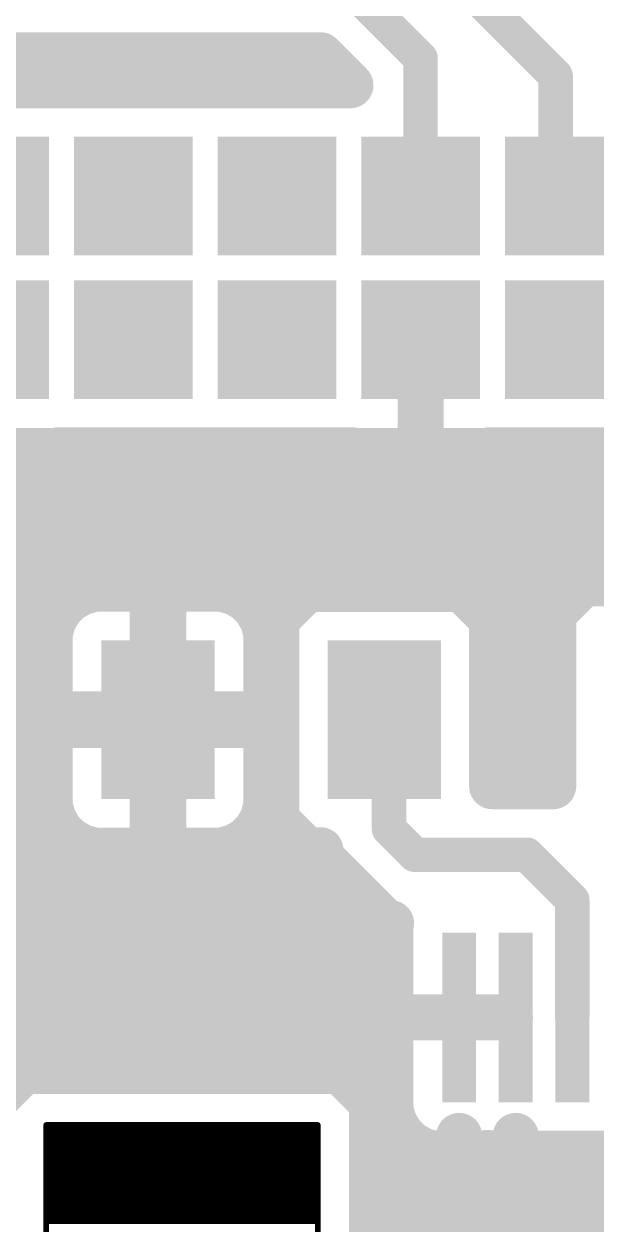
# Model space of a CAD drawing. Extents: x -40.6 to 40.6, y -25.6 to 25.6.
# Drawn here: x -2.87 to 2.19, y -17.31 to -6.71 of the extents above; entities that cross this region are included whole.
import ezdxf

# ---------------------------------------------------------------- set-up
doc = ezdxf.new("R2010")
doc.units = 0
doc.layers.add('1', color=22, linetype='CONTINUOUS')
doc.layers.add('17', color=82, linetype='CONTINUOUS')

# ---------------------------------------------------------------- blocks, each defined once
blk = doc.blocks.new('RECT')
blk.add_solid([(-0.5, -0.5), (0.5, -0.5), (-0.5, 0.5), (0.5, 0.5)])
blk = doc.blocks.new('SQUAREP')
blk.add_solid([(-0.5, -0.5), (0.5, -0.5), (-0.5, 0.5), (0.5, 0.5)])

msp = doc.modelspace()

# ---------------------------------------------------------------- linework, layer by layer
at = {"layer": '1'}
for points, const_width in [([(-0.1524, -5.1816), (1.8288, -7.1628)], 0.3048), ([(0.635, -7.0104), (0, -6.3754)], 0.3048), ([(-6.8802, -6.981), (-0.2508, -6.981)], 0.4064), ([(-0.2508, -6.981), (0.015, -7.2468)], 0.4064), ([(0.635, -8.225), (0.635, -7.0104)], 0.3048), ([(0.015, -7.2468), (-6.4277, -7.2468)], 0.4064), ([(1.8288, -7.1628), (1.8288, -8.1488)], 0.3048), ([(1.8288, -8.1488), (1.905, -8.225)], 0.3048), ([(0.635, -10.4772), (0.635, -9.495)], 0.4064), ([(0.635, -9.495), (0.635, -9.495)], 0.4064), ([(0.635, -9.495), (0.635, -10.4772)], 0.4064), ([(0.635, -9.495), (0.635, -10.7442)], 0.3048), ([(0.635, -9.7536), (0.635, -9.7536)], 0.4064), ([(0.635, -10.16), (0.635, -10.16)], 0.4064), ([(-3.175, -10.4772), (-2.5898, -10.4772)], 0.4064), ([(-2.5898, -10.4772), (-2.5749, -10.4732)], 0.4064), ([(-2.5749, -10.4732), (0.0349, -10.4732)], 0.4064), ([(0.0349, -10.4732), (0.0498, -10.4772)], 0.4064), ([(0.0498, -10.4772), (0.635, -10.4772)], 0.4064), ([(0.635, -10.4772), (1.2202, -10.4772)], 0.4064), ([(1.2202, -10.4772), (1.2351, -10.4732)], 0.4064), ([(1.2351, -10.4732), (2.5749, -10.4732)], 0.4064), ([(-7.7554, -10.5664), (10.8912, -10.5664)], 0.4064), ([(-1.6256, -10.7442), (-3.048, -10.7442)], 0.3048), ([(0.635, -10.7442), (-1.6256, -10.7442)], 0.3048), ([(-1.6256, -10.7442), (-1.6256, -12.7922)], 0.3048), ([(0.635, -10.7442), (3.175, -10.7442)], 0.3048), ([(-7.6068, -10.9728), (15.2661, -10.9728)], 0.4064), ([(-7.4582, -11.3792), (19.8022, -11.3792)], 0.4064), ([(2.0731, -11.6492), (1.8076, -11.9147)], 0.4064), ([(3.7485, -11.6492), (2.0731, -11.6492)], 0.4064), ([(-2.3623, -11.7264), (-2.4665, -11.7865)], 0.4064), ([(-2.246, -11.6952), (-2.3623, -11.7264)], 0.4064), ([(-1.7326, -11.6952), (-2.246, -11.6952)], 0.4064), ([(-1.7326, -12.8056), (-1.7326, -11.6952)], 0.4064), ([(-1.1256, -11.6952), (-1.639, -11.6952)], 0.4064), ([(-1.639, -11.6952), (-1.639, -12.8056)], 0.4064), ([(-1.0093, -11.7264), (-1.1256, -11.6952)], 0.4064), ([(-0.9051, -11.7865), (-1.0093, -11.7264)], 0.4064), ([(-0.3735, -11.6992), (-0.639, -11.9647)], 0.4064), ([(1.0019, -11.6992), (-0.3735, -11.6992)], 0.4064), ([(1.2674, -11.9647), (1.0019, -11.6992)], 0.4064), ([(-3.7111, -11.7856), (-2.4649, -11.7856)], 0.4064), ([(-2.4665, -11.7865), (-2.5516, -11.8717)], 0.4064), ([(-1.7326, -11.7856), (-1.639, -11.7856)], 0.4064), ([(-0.9067, -11.7856), (-0.4599, -11.7856)], 0.4064), ([(-0.8199, -11.8717), (-0.9051, -11.7865)], 0.4064), ([(1.0883, -11.7856), (1.9367, -11.7856)], 0.4064), ([(-2.5516, -11.8717), (-2.6118, -11.9759)], 0.4064), ([(-0.7598, -11.9759), (-0.8199, -11.8717)], 0.4064), ([(-0.639, -11.9647), (-0.639, -13.7401)], 0.4064), ([(1.2674, -13.4406), (1.2674, -11.9647)], 0.4064), ([(1.8076, -11.9147), (1.8076, -13.4406)], 0.4064), ([(-2.6118, -11.9759), (-2.643, -12.0922)], 0.4064), ([(-0.7286, -12.0922), (-0.7598, -11.9759)], 0.4064), ([(-2.643, -12.0922), (-2.643, -12.8056)], 0.4064), ([(-0.7286, -12.8056), (-0.7286, -12.0922)], 0.4064), ([(-3.6832, -12.192), (-2.643, -12.192)], 0.4064), ([(-1.7326, -12.192), (-1.639, -12.192)], 0.4064), ([(-0.7286, -12.192), (-0.639, -12.192)], 0.4064), ([(1.2674, -12.192), (1.8076, -12.192)], 0.4064), ([(-4.6686, -12.5984), (-2.643, -12.5984)], 0.4064), ([(-1.7326, -12.5984), (-1.639, -12.5984)], 0.4064), ([(-0.7286, -12.5984), (-0.639, -12.5984)], 0.4064), ([(1.2674, -12.5984), (1.8076, -12.5984)], 0.4064), ([(-2.643, -12.8056), (-1.7326, -12.8056)], 0.4064), ([(-1.639, -12.8056), (-1.7326, -12.8056)], 0.4064), ([(-1.7326, -12.8056), (-1.7326, -12.8992)], 0.4064), ([(-1.639, -12.8992), (-1.639, -12.8056)], 0.4064), ([(-1.639, -12.8056), (-0.7286, -12.8056)], 0.4064), ([(-1.7326, -12.8992), (-2.643, -12.8992)], 0.4064), ([(-2.643, -12.8992), (-2.643, -13.6126)], 0.4064), ([(-1.7326, -14.0096), (-1.7326, -12.8992)], 0.4064), ([(-1.7326, -12.8992), (-1.639, -12.8992)], 0.4064), ([(-1.639, -12.8992), (-1.639, -14.0096)], 0.4064), ([(-0.7286, -12.8992), (-1.639, -12.8992)], 0.4064), ([(-1.6256, -12.7922), (-1.6858, -12.8524)], 0.3048), ([(-0.7286, -13.6126), (-0.7286, -12.8992)], 0.4064), ([(0.3556, -12.8938), (0.3142, -12.8524)], 0.3048), ([(-3.6832, -13.0048), (-2.643, -13.0048)], 0.4064), ([(-1.7326, -13.0048), (-1.639, -13.0048)], 0.4064), ([(-0.7286, -13.0048), (-0.639, -13.0048)], 0.4064), ([(0.3556, -13.8176), (0.3556, -12.8938)], 0.3048), ([(1.2674, -13.0048), (1.8076, -13.0048)], 0.4064), ([(-3.6832, -13.4112), (-2.643, -13.4112)], 0.4064), ([(-1.7326, -13.4112), (-1.639, -13.4112)], 0.4064), ([(-0.7286, -13.4112), (-0.639, -13.4112)], 0.4064), ([(1.2674, -13.4112), (1.8076, -13.4112)], 0.4064), ([(1.8076, -13.4406), (1.2674, -13.4406)], 0.4064), ([(-2.643, -13.6126), (-2.6118, -13.7289)], 0.4064), ([(-0.7598, -13.7289), (-0.7286, -13.6126)], 0.4064), ([(-2.6118, -13.7289), (-2.5516, -13.8331)], 0.4064), ([(-0.8199, -13.8331), (-0.7598, -13.7289)], 0.4064), ([(-0.639, -13.7401), (-0.3735, -14.0056)], 0.4064), ([(-3.8627, -13.8176), (-2.5606, -13.8176)], 0.4064), ([(-2.5516, -13.8331), (-2.4665, -13.9183)], 0.4064), ([(-1.7326, -13.8176), (-1.639, -13.8176)], 0.4064), ([(-0.9051, -13.9183), (-0.8199, -13.8331)], 0.4064), ([(-0.811, -13.8176), (-0.5615, -13.8176)], 0.4064), ([(0.5842, -14.0462), (0.3556, -13.8176)], 0.3048), ([(-2.4665, -13.9183), (-2.3623, -13.9784)], 0.4064), ([(-2.3623, -13.9784), (-2.246, -14.0096)], 0.4064), ([(-1.1256, -14.0096), (-1.0093, -13.9784)], 0.4064), ([(-1.0093, -13.9784), (-0.9051, -13.9183)], 0.4064), ([(-2.246, -14.0096), (-1.7326, -14.0096)], 0.4064), ([(-1.639, -14.0096), (-1.1256, -14.0096)], 0.4064), ([(-0.3735, -14.0056), (-0.25, -14.0056)], 0.4064), ([(-0.25, -14.0056), (-0.25, -14.0684)], 0.4064), ([(-0.25, -14.0684), (0.1048, -14.4232)], 0.4064), ([(1.5748, -14.0462), (0.5842, -14.0462)], 0.3048), ([(1.9758, -14.4472), (1.5748, -14.0462)], 0.3048), ([(-3.836, -14.224), (-0.0944, -14.224)], 0.4064), ([(0.1048, -14.4232), (0.3334, -14.6518)], 0.4064), ([(1.9758, -15.4838), (1.9758, -14.4472)], 0.3048), ([(-3.6832, -14.6304), (0.312, -14.6304)], 0.4064), ([(0.3334, -14.6518), (0.3744, -14.6518)], 0.4064), ([(0.3744, -14.6518), (0.3686, -14.6736)], 0.4064), ([(0.3686, -14.6736), (0.3686, -15.4838)], 0.4064), ([(-3.6832, -15.0368), (0.3686, -15.0368)], 0.4064), ([(0.1016, -15.1892), (-4.6634, -15.1892)], 0.3048), ([(0.3962, -15.4838), (0.1016, -15.1892)], 0.3048), ([(-3.6832, -15.4432), (0.3686, -15.4432)], 0.4064), ([(0.3686, -15.4838), (0.9758, -15.4838)], 0.4064), ([(0.9758, -15.4838), (0.3686, -15.4838)], 0.4064), ([(0.3686, -15.4838), (0.3686, -16.294)], 0.4064), ([(0.9758, -15.4838), (0.3962, -15.4838)], 0.3048), ([(0.9758, -15.4838), (0.9758, -15.4838)], 0.4064), ([(0.9758, -15.4838), (1.3702, -15.4838)], 0.4064), ([(1.3702, -15.4838), (0.9758, -15.4838)], 0.4064), ([(0.9758, -15.4838), (0.9758, -15.4838)], 0.4064), ([(0.9758, -15.4838), (1.4758, -15.4838)], 0.3048), ([(1.3702, -15.4838), (1.3702, -15.4838)], 0.4064), ([(-3.6832, -15.8496), (0.3686, -15.8496)], 0.4064), ([(-2.8723, -15.9556), (-3.1524, -16.2357)], 0.4064), ([(-0.0761, -15.9556), (-2.8723, -15.9556)], 0.4064), ([(0.204, -16.2357), (-0.0761, -15.9556)], 0.4064), ([(0.204, -19.2396), (0.204, -16.2357)], 0.4064), ([(0.204, -16.256), (0.3686, -16.256)], 0.4064), ([(0.3686, -16.294), (0.3998, -16.4103)], 0.4064), ([(0.3998, -16.4103), (0.4599, -16.5145)], 0.4064), ([(0.4599, -16.5145), (0.5451, -16.5997)], 0.4064), ([(0.9758, -16.691), (0.9758, -16.5304)], 0.4064), ([(0.9758, -16.5304), (0.9758, -16.5304)], 0.4064), ([(0.9758, -16.5304), (0.9758, -16.691)], 0.4064), ([(1.4758, -16.691), (1.4758, -16.5304)], 0.4064), ([(1.4758, -16.5304), (1.4758, -16.5304)], 0.4064), ([(1.4758, -16.5304), (1.4758, -16.691)], 0.4064), ([(-0.2742, -16.4338), (-2.6742, -16.4338)], 0.05), ([(-2.6742, -16.4338), (-2.6742, -18.6338)], 0.05), ([(-0.2742, -19.4838), (-0.2742, -16.4338)], 0.05), ([(0.5451, -16.5997), (0.6493, -16.6598)], 0.4064), ([(-2.6742, -16.4838), (-0.2742, -16.4838)], 0.05), ([(-2.6742, -16.5338), (-0.2742, -16.5338)], 0.05), ([(0.204, -16.6624), (0.6589, -16.6624)], 0.4064), ([(0.6493, -16.6598), (0.7656, -16.691)], 0.4064), ([(0.7656, -16.691), (0.9758, -16.691)], 0.4064), ([(0.9758, -16.6624), (0.9758, -16.6624)], 0.4064), ([(0.9758, -16.691), (1.186, -16.691)], 0.4064), ([(1.186, -16.691), (1.2258, -16.6803)], 0.4064), ([(1.2258, -16.6803), (1.2656, -16.691)], 0.4064), ([(1.2656, -16.691), (1.4758, -16.691)], 0.4064), ([(1.4758, -16.6624), (1.4758, -16.6624)], 0.4064), ([(1.4758, -16.691), (1.686, -16.691)], 0.4064), ([(1.686, -16.691), (1.7009, -16.687)], 0.4064), ([(1.7009, -16.687), (2.3702, -16.687)], 0.4064), ([(2.3702, -16.687), (2.3702, -17.0734)], 0.4064), ([(-2.6742, -16.5838), (-0.2742, -16.5838)], 0.05), ([(-2.6742, -16.6338), (-0.2742, -16.6338)], 0.05), ([(-2.6742, -16.6838), (-0.2742, -16.6838)], 0.05), ([(-2.6742, -16.7338), (-0.2742, -16.7338)], 0.05), ([(-2.6742, -16.7838), (-0.2742, -16.7838)], 0.05), ([(-2.6742, -16.8338), (-0.2742, -16.8338)], 0.05), ([(-2.6742, -16.8838), (-0.2742, -16.8838)], 0.05), ([(-2.6742, -16.9338), (-0.2742, -16.9338)], 0.05), ([(-2.6742, -16.9838), (-0.2742, -16.9838)], 0.05), ([(0.204, -17.0688), (2.3702, -17.0688)], 0.4064), ([(2.3702, -17.0734), (0.204, -19.2396)], 0.4064), ([(-2.6742, -17.0338), (-0.2742, -17.0338)], 0.05), ([(-2.6742, -17.0838), (-0.2742, -17.0838)], 0.05), ([(-2.6742, -17.1338), (-0.2742, -17.1338)], 0.05), ([(-2.6742, -17.1838), (-0.2742, -17.1838)], 0.05), ([(-2.6742, -17.2338), (-0.2742, -17.2338)], 0.05), ([(-2.6742, -17.2838), (-0.2742, -17.2838)], 0.05), ([(0.204, -17.4752), (1.9684, -17.4752)], 0.4064)]:
    msp.add_lwpolyline(points, dxfattribs=dict(at, const_width=const_width))
for points, const_width in [([(-0.179, -6.9092, 1), (-0.3227, -7.0528)], 0.2032), ([(-0.2508, -7.0826, 1), (-0.2508, -6.8794)], 0.2032), ([(0.7112, -7.0104, 1), (0.5588, -7.0104)], 0.1524), ([(0.5811, -7.0643, 1), (0.6889, -6.9565)], 0.1524), ([(-0.0569, -7.3186, 1), (0.0868, -7.175)], 0.2032), ([(0.015, -7.3484, 1), (0.015, -7.1452)], 0.2032), ([(1.905, -7.1628, 1), (1.7526, -7.1628)], 0.1524), ([(1.7749, -7.2167, 1), (1.8827, -7.1089)], 0.1524), ([(1.8827, -8.0949, 1), (1.7749, -8.2027)], 0.1524), ([(0.5588, -8.225, 1), (0.7112, -8.225)], 0.1524), ([(1.7526, -8.1488, 1), (1.905, -8.1488)], 0.1524), ([(1.8511, -8.2789, 1), (1.9589, -8.1711)], 0.1524), ([(0.7366, -9.495, 1), (0.5334, -9.495)], 0.2032), ([(0.635, -9.3934, 1), (0.635, -9.5966)], 0.2032), ([(0.7366, -9.495, 1), (0.5334, -9.495)], 0.2032), ([(0.635, -9.5966, 1), (0.635, -9.3934)], 0.2032), ([(0.7112, -9.495, 1), (0.5588, -9.495)], 0.1524), ([(0.635, -9.652, 1), (0.635, -9.8552)], 0.2032), ([(0.635, -9.8552, 1), (0.635, -9.652)], 0.2032), ([(0.635, -10.0584, 1), (0.635, -10.2616)], 0.2032), ([(0.635, -10.2616, 1), (0.635, -10.0584)], 0.2032), ([(-2.6161, -10.3791, 1), (-2.5635, -10.5753)], 0.2032), ([(-2.5749, -10.3716, 1), (-2.5749, -10.5748)], 0.2032), ([(-2.5486, -10.5713, 1), (-2.6012, -10.3751)], 0.2032), ([(-2.5898, -10.5788, 1), (-2.5898, -10.3756)], 0.2032), ([(0.0612, -10.3751, 1), (0.0086, -10.5713)], 0.2032), ([(0.0498, -10.3756, 1), (0.0498, -10.5788)], 0.2032), ([(0.0235, -10.5753, 1), (0.0761, -10.3791)], 0.2032), ([(0.0349, -10.5748, 1), (0.0349, -10.3716)], 0.2032), ([(0.635, -10.3756, 1), (0.635, -10.5788)], 0.2032), ([(0.635, -10.5788, 1), (0.635, -10.3756)], 0.2032), ([(1.1939, -10.3791, 1), (1.2465, -10.5753)], 0.2032), ([(1.2351, -10.3716, 1), (1.2351, -10.5748)], 0.2032), ([(1.2614, -10.5713, 1), (1.2088, -10.3751)], 0.2032), ([(1.2202, -10.5788, 1), (1.2202, -10.3756)], 0.2032), ([(0.5334, -10.4772, 1), (0.7366, -10.4772)], 0.2032), ([(0.5334, -10.4772, 1), (0.7366, -10.4772)], 0.2032), ([(-1.6256, -10.668, 1), (-1.6256, -10.8204)], 0.1524), ([(-1.5494, -10.7442, 1), (-1.7018, -10.7442)], 0.1524), ([(-1.6256, -10.8204, 1), (-1.6256, -10.668)], 0.1524), ([(0.635, -10.668, 1), (0.635, -10.8204)], 0.1524), ([(0.635, -10.8204, 1), (0.635, -10.668)], 0.1524), ([(0.5588, -10.7442, 1), (0.7112, -10.7442)], 0.1524), ([(2.0731, -11.5476, 1), (2.0731, -11.7508)], 0.2032), ([(2.1449, -11.721, 1), (2.0012, -11.5774)], 0.2032), ([(-2.3886, -11.6282, 1), (-2.336, -11.8245)], 0.2032), ([(-2.3115, -11.8143, 1), (-2.4131, -11.6384)], 0.2032), ([(-2.246, -11.5936, 1), (-2.246, -11.7968)], 0.2032), ([(-2.2197, -11.7933, 1), (-2.2723, -11.5971)], 0.2032), ([(-1.631, -11.6952, 1), (-1.8342, -11.6952)], 0.2032), ([(-1.639, -11.5936, 1), (-1.639, -11.7968)], 0.2032), ([(-1.5374, -11.6952, 1), (-1.7406, -11.6952)], 0.2032), ([(-1.7326, -11.7968, 1), (-1.7326, -11.5936)], 0.2032), ([(-1.0993, -11.5971, 1), (-1.1519, -11.7933)], 0.2032), ([(-1.1256, -11.7968, 1), (-1.1256, -11.5936)], 0.2032), ([(-0.9585, -11.6384, 1), (-1.0601, -11.8143)], 0.2032), ([(-1.0356, -11.8245, 1), (-0.983, -11.6282)], 0.2032), ([(-0.3735, -11.5976, 1), (-0.3735, -11.8008)], 0.2032), ([(-0.3017, -11.771, 1), (-0.4454, -11.6274)], 0.2032), ([(1.0738, -11.6274, 1), (0.9301, -11.771)], 0.2032), ([(1.0019, -11.8008, 1), (1.0019, -11.5976)], 0.2032), ([(-2.5173, -11.6986, 1), (-2.4157, -11.8745)], 0.2032), ([(-2.3947, -11.8584, 1), (-2.5384, -11.7147)], 0.2032), ([(-2.4649, -11.8872, 1), (-2.4649, -11.684)], 0.2032), ([(-1.7326, -11.684, 1), (-1.7326, -11.8872)], 0.2032), ([(-1.639, -11.8872, 1), (-1.639, -11.684)], 0.2032), ([(-0.9067, -11.684, 1), (-0.9067, -11.8872)], 0.2032), ([(-0.8332, -11.7147, 1), (-0.9769, -11.8584)], 0.2032), ([(-0.9559, -11.8745, 1), (-0.8543, -11.6986)], 0.2032), ([(-0.4599, -11.8872, 1), (-0.4599, -11.684)], 0.2032), ([(1.0883, -11.684, 1), (1.0883, -11.8872)], 0.2032), ([(1.9367, -11.8872, 1), (1.9367, -11.684)], 0.2032), ([(-2.6235, -11.7998, 1), (-2.4798, -11.9435)], 0.2032), ([(-2.4637, -11.9225, 1), (-2.6396, -11.8209)], 0.2032), ([(-0.732, -11.8209, 1), (-0.9079, -11.9225)], 0.2032), ([(-0.8918, -11.9435, 1), (-0.7481, -11.7998)], 0.2032), ([(-0.5374, -11.9647, 1), (-0.7406, -11.9647)], 0.2032), ([(1.369, -11.9647, 1), (1.1658, -11.9647)], 0.2032), ([(1.9092, -11.9147, 1), (1.706, -11.9147)], 0.2032), ([(1.7358, -11.8428, 1), (1.8794, -11.9865)], 0.2032), ([(-2.6998, -11.9251, 1), (-2.5239, -12.0267)], 0.2032), ([(-2.5137, -12.0022, 1), (-2.71, -11.9496)], 0.2032), ([(-0.6616, -11.9496, 1), (-0.8579, -12.0022)], 0.2032), ([(-0.8477, -12.0267, 1), (-0.6718, -11.9251)], 0.2032), ([(-0.7108, -11.8928, 1), (-0.5672, -12.0365)], 0.2032), ([(1.1956, -12.0365, 1), (1.3392, -11.8928)], 0.2032), ([(-2.5414, -12.0922, 1), (-2.7446, -12.0922)], 0.2032), ([(-2.7411, -12.0659, 1), (-2.5449, -12.1185)], 0.2032), ([(-0.627, -12.0922, 1), (-0.8302, -12.0922)], 0.2032), ([(-0.8267, -12.1185, 1), (-0.6305, -12.0659)], 0.2032), ([(-2.643, -12.2936, 1), (-2.643, -12.0904)], 0.2032), ([(-1.7326, -12.0904, 1), (-1.7326, -12.2936)], 0.2032), ([(-1.639, -12.2936, 1), (-1.639, -12.0904)], 0.2032), ([(-0.7286, -12.0904, 1), (-0.7286, -12.2936)], 0.2032), ([(-0.639, -12.2936, 1), (-0.639, -12.0904)], 0.2032), ([(1.2674, -12.0904, 1), (1.2674, -12.2936)], 0.2032), ([(1.8076, -12.2936, 1), (1.8076, -12.0904)], 0.2032), ([(-2.643, -12.7, 1), (-2.643, -12.4968)], 0.2032), ([(-1.7326, -12.4968, 1), (-1.7326, -12.7)], 0.2032), ([(-1.639, -12.7, 1), (-1.639, -12.4968)], 0.2032), ([(-0.7286, -12.4968, 1), (-0.7286, -12.7)], 0.2032), ([(-0.639, -12.7, 1), (-0.639, -12.4968)], 0.2032), ([(1.2674, -12.4968, 1), (1.2674, -12.7)], 0.2032), ([(1.8076, -12.7, 1), (1.8076, -12.4968)], 0.2032), ([(-2.643, -12.704, 1), (-2.643, -12.9072)], 0.2032), ([(-1.7326, -12.704, 1), (-1.7326, -12.9072)], 0.2032), ([(-1.631, -12.8056, 1), (-1.8342, -12.8056)], 0.2032), ([(-1.5374, -12.8056, 1), (-1.7406, -12.8056)], 0.2032), ([(-1.639, -12.704, 1), (-1.639, -12.9072)], 0.2032), ([(-1.7326, -12.9072, 1), (-1.7326, -12.704)], 0.2032), ([(-1.639, -12.9072, 1), (-1.639, -12.704)], 0.2032), ([(-0.7286, -12.9072, 1), (-0.7286, -12.704)], 0.2032), ([(-2.643, -12.7976, 1), (-2.643, -13.0008)], 0.2032), ([(-2.5414, -12.8992, 1), (-2.7446, -12.8992)], 0.2032), ([(-2.7446, -12.8056, 1), (-2.5414, -12.8056)], 0.2032), ([(-1.631, -12.8992, 1), (-1.8342, -12.8992)], 0.2032), ([(-1.7326, -12.7976, 1), (-1.7326, -13.0008)], 0.2032), ([(-1.8342, -12.8056, 1), (-1.631, -12.8056)], 0.2032), ([(-1.5374, -12.8992, 1), (-1.7406, -12.8992)], 0.2032), ([(-1.639, -12.7976, 1), (-1.639, -13.0008)], 0.2032), ([(-1.7406, -12.8056, 1), (-1.5374, -12.8056)], 0.2032), ([(-1.7397, -12.7985, 1), (-1.6319, -12.9063)], 0.1524), ([(-1.7326, -13.0008, 1), (-1.7326, -12.7976)], 0.2032), ([(-1.7018, -12.7922, 1), (-1.5494, -12.7922)], 0.1524), ([(-1.5717, -12.8461, 1), (-1.6795, -12.7383)], 0.1524), ([(-1.639, -13.0008, 1), (-1.639, -12.7976)], 0.2032), ([(-0.627, -12.8992, 1), (-0.8302, -12.8992)], 0.2032), ([(-0.8302, -12.8056, 1), (-0.627, -12.8056)], 0.2032), ([(-0.7286, -13.0008, 1), (-0.7286, -12.7976)], 0.2032), ([(0.3681, -12.7985, 1), (0.2603, -12.9063)], 0.1524), ([(-2.643, -13.1064, 1), (-2.643, -12.9032)], 0.2032), ([(-1.8342, -12.8992, 1), (-1.631, -12.8992)], 0.2032), ([(-1.7326, -12.9032, 1), (-1.7326, -13.1064)], 0.2032), ([(-1.7406, -12.8992, 1), (-1.5374, -12.8992)], 0.2032), ([(-1.639, -13.1064, 1), (-1.639, -12.9032)], 0.2032), ([(-0.7286, -12.9032, 1), (-0.7286, -13.1064)], 0.2032), ([(-0.639, -13.1064, 1), (-0.639, -12.9032)], 0.2032), ([(0.4318, -12.8938, 1), (0.2794, -12.8938)], 0.1524), ([(0.3017, -12.9477, 1), (0.4095, -12.8399)], 0.1524), ([(1.2674, -12.9032, 1), (1.2674, -13.1064)], 0.2032), ([(1.8076, -13.1064, 1), (1.8076, -12.9032)], 0.2032), ([(-2.643, -13.5128, 1), (-2.643, -13.3096)], 0.2032), ([(-1.7326, -13.3096, 1), (-1.7326, -13.5128)], 0.2032), ([(-1.639, -13.5128, 1), (-1.639, -13.3096)], 0.2032), ([(-0.7286, -13.3096, 1), (-0.7286, -13.5128)], 0.2032), ([(-0.639, -13.5128, 1), (-0.639, -13.3096)], 0.2032), ([(1.2674, -13.3096, 1), (1.2674, -13.5128)], 0.2032), ([(1.2674, -13.339, 1), (1.2674, -13.5422)], 0.2032), ([(1.8076, -13.5128, 1), (1.8076, -13.3096)], 0.2032), ([(1.8076, -13.5422, 1), (1.8076, -13.339)], 0.2032), ([(1.1658, -13.4406, 1), (1.369, -13.4406)], 0.2032), ([(1.706, -13.4406, 1), (1.9092, -13.4406)], 0.2032), ([(-2.5449, -13.5863, 1), (-2.7411, -13.6389)], 0.2032), ([(-0.6305, -13.6389, 1), (-0.8267, -13.5863)], 0.2032), ([(-2.7446, -13.6126, 1), (-2.5414, -13.6126)], 0.2032), ([(-2.5239, -13.6781, 1), (-2.6998, -13.7797)], 0.2032), ([(-0.6718, -13.7797, 1), (-0.8477, -13.6781)], 0.2032), ([(-0.8302, -13.6126, 1), (-0.627, -13.6126)], 0.2032), ([(-0.5672, -13.6683, 1), (-0.7108, -13.812)], 0.2032), ([(-2.71, -13.7552, 1), (-2.5137, -13.7026)], 0.2032), ([(-2.4798, -13.7613, 1), (-2.6235, -13.905)], 0.2032), ([(-2.5606, -13.9192, 1), (-2.5606, -13.716)], 0.2032), ([(-1.7326, -13.716, 1), (-1.7326, -13.9192)], 0.2032), ([(-1.639, -13.9192, 1), (-1.639, -13.716)], 0.2032), ([(-0.811, -13.716, 1), (-0.811, -13.9192)], 0.2032), ([(-0.7481, -13.905, 1), (-0.8918, -13.7613)], 0.2032), ([(-0.8579, -13.7026, 1), (-0.6616, -13.7552)], 0.2032), ([(-0.7406, -13.7401, 1), (-0.5374, -13.7401)], 0.2032), ([(-0.5615, -13.9192, 1), (-0.5615, -13.716)], 0.2032), ([(0.4095, -13.7637, 1), (0.3017, -13.8715)], 0.1524), ([(-2.6396, -13.8839, 1), (-2.4637, -13.7823)], 0.2032), ([(-2.4157, -13.8303, 1), (-2.5173, -14.0062)], 0.2032), ([(-2.5384, -13.9901, 1), (-2.3947, -13.8464)], 0.2032), ([(-2.336, -13.8803, 1), (-2.3886, -14.0766)], 0.2032), ([(-0.983, -14.0766, 1), (-1.0356, -13.8803)], 0.2032), ([(-0.9769, -13.8464, 1), (-0.8332, -13.9901)], 0.2032), ([(-0.8543, -14.0062, 1), (-0.9559, -13.8303)], 0.2032), ([(-0.9079, -13.7823, 1), (-0.732, -13.8839)], 0.2032), ([(0.2794, -13.8176, 1), (0.4318, -13.8176)], 0.1524), ([(-2.4131, -14.0664, 1), (-2.3115, -13.8905)], 0.2032), ([(-2.246, -13.908, 1), (-2.246, -14.1112)], 0.2032), ([(-2.2723, -14.1077, 1), (-2.2197, -13.9115)], 0.2032), ([(-1.639, -13.908, 1), (-1.639, -14.1112)], 0.2032), ([(-1.7326, -14.1112, 1), (-1.7326, -13.908)], 0.2032), ([(-1.1519, -13.9115, 1), (-1.0993, -14.1077)], 0.2032), ([(-1.1256, -14.1112, 1), (-1.1256, -13.908)], 0.2032), ([(-1.0601, -13.8905, 1), (-0.9585, -14.0664)], 0.2032), ([(-0.3735, -13.904, 1), (-0.3735, -14.1072)], 0.2032), ([(-0.4454, -14.0774, 1), (-0.3017, -13.9338)], 0.2032), ([(-0.1484, -14.0056, 1), (-0.3516, -14.0056)], 0.2032), ([(-0.1782, -13.9966, 1), (-0.3218, -14.1403)], 0.2032), ([(-0.25, -14.1072, 1), (-0.25, -13.904)], 0.2032), ([(-1.8342, -14.0096, 1), (-1.631, -14.0096)], 0.2032), ([(-1.7406, -14.0096, 1), (-1.5374, -14.0096)], 0.2032), ([(-0.3516, -14.0684, 1), (-0.1484, -14.0684)], 0.2032), ([(0.5842, -13.97, 1), (0.5842, -14.1224)], 0.1524), ([(0.5303, -14.1001, 1), (0.6381, -13.9923)], 0.1524), ([(1.6287, -13.9923, 1), (1.5209, -14.1001)], 0.1524), ([(1.5748, -14.1224, 1), (1.5748, -13.97)], 0.1524), ([(-0.0944, -14.3256, 1), (-0.0944, -14.1224)], 0.2032), ([(0.1766, -14.3514, 1), (0.0329, -14.495)], 0.2032), ([(0.0329, -14.495, 1), (0.1766, -14.3514)], 0.2032), ([(2.052, -14.4472, 1), (1.8996, -14.4472)], 0.1524), ([(1.9219, -14.5011, 1), (2.0297, -14.3933)], 0.1524), ([(0.3334, -14.5502, 1), (0.3334, -14.7534)], 0.2032), ([(0.2615, -14.7236, 1), (0.4052, -14.58)], 0.2032), ([(0.4702, -14.6736, 1), (0.267, -14.6736)], 0.2032), ([(0.4726, -14.6781, 1), (0.2763, -14.6255)], 0.2032), ([(0.312, -14.732, 1), (0.312, -14.5288)], 0.2032), ([(0.3744, -14.7534, 1), (0.3744, -14.5502)], 0.2032), ([(0.2705, -14.6473, 1), (0.4667, -14.6999)], 0.2032), ([(0.3686, -15.1384, 1), (0.3686, -14.9352)], 0.2032), ([(0.1555, -15.1353, 1), (0.0477, -15.2431)], 0.1524), ([(0.1016, -15.2654, 1), (0.1016, -15.113)], 0.1524), ([(0.3686, -15.5448, 1), (0.3686, -15.3416)], 0.2032), ([(0.3686, -15.3822, 1), (0.3686, -15.5854)], 0.2032), ([(0.3686, -15.3822, 1), (0.3686, -15.5854)], 0.2032), ([(0.4702, -15.4838, 1), (0.267, -15.4838)], 0.2032), ([(0.3962, -15.4076, 1), (0.3962, -15.56)], 0.1524), ([(0.3423, -15.5377, 1), (0.4501, -15.4299)], 0.1524), ([(1.0774, -15.4838, 1), (0.8742, -15.4838)], 0.2032), ([(0.9758, -15.3822, 1), (0.9758, -15.5854)], 0.2032), ([(0.9758, -15.3822, 1), (0.9758, -15.5854)], 0.2032), ([(1.0774, -15.4838, 1), (0.8742, -15.4838)], 0.2032), ([(0.9758, -15.4076, 1), (0.9758, -15.56)], 0.1524), ([(0.9758, -15.5854, 1), (0.9758, -15.3822)], 0.2032), ([(0.9758, -15.5854, 1), (0.9758, -15.3822)], 0.2032), ([(0.9758, -15.56, 1), (0.9758, -15.4076)], 0.1524), ([(1.4718, -15.4838, 1), (1.2686, -15.4838)], 0.2032), ([(1.3702, -15.5854, 1), (1.3702, -15.3822)], 0.2032), ([(1.3702, -15.5854, 1), (1.3702, -15.3822)], 0.2032), ([(1.4758, -15.56, 1), (1.4758, -15.4076)], 0.1524), ([(0.267, -15.4838, 1), (0.4702, -15.4838)], 0.2032), ([(0.8742, -15.4838, 1), (1.0774, -15.4838)], 0.2032), ([(0.8742, -15.4838, 1), (1.0774, -15.4838)], 0.2032), ([(1.2686, -15.4838, 1), (1.4718, -15.4838)], 0.2032), ([(1.8996, -15.4838, 1), (2.052, -15.4838)], 0.1524), ([(0.3686, -15.9512, 1), (0.3686, -15.748)], 0.2032), ([(-2.8723, -15.854, 1), (-2.8723, -16.0572)], 0.2032), ([(-2.8004, -16.0274, 1), (-2.9441, -15.8838)], 0.2032), ([(-0.0043, -15.8838, 1), (-0.148, -16.0274)], 0.2032), ([(-0.0761, -16.0572, 1), (-0.0761, -15.854)], 0.2032), ([(0.3056, -16.2357, 1), (0.1024, -16.2357)], 0.2032), ([(0.204, -16.1544, 1), (0.204, -16.3576)], 0.2032), ([(0.1322, -16.3076, 1), (0.2758, -16.1639)], 0.2032), ([(0.4667, -16.2677, 1), (0.2705, -16.3203)], 0.2032), ([(0.3686, -16.3576, 1), (0.3686, -16.1544)], 0.2032), ([(0.267, -16.294, 1), (0.4702, -16.294)], 0.2032), ([(0.4877, -16.3595, 1), (0.3118, -16.4611)], 0.2032), ([(0.3016, -16.4366, 1), (0.4979, -16.384)], 0.2032), ([(0.5318, -16.4427, 1), (0.3881, -16.5864)], 0.2032), ([(1.051, -16.462, 1), (0.9006, -16.5987)], 0.2032), ([(1.0774, -16.5304, 1), (0.8742, -16.5304)], 0.2032), ([(1.0774, -16.5304, 1), (0.8742, -16.5304)], 0.2032), ([(1.5774, -16.5304, 1), (1.3742, -16.5304)], 0.2032), ([(1.5774, -16.5304, 1), (1.3742, -16.5304)], 0.2032), ([(1.551, -16.5987, 1), (1.4006, -16.462)], 0.2032), ([(-2.6742, -16.4213, 1), (-2.6742, -16.4463)], 0.025), ([(-2.6617, -16.4338, 1), (-2.6867, -16.4338)], 0.025), ([(-0.2617, -16.4338, 1), (-0.2867, -16.4338)], 0.025), ([(-0.2742, -16.4463, 1), (-0.2742, -16.4213)], 0.025), ([(0.372, -16.5653, 1), (0.5479, -16.4637)], 0.2032), ([(0.5959, -16.5117, 1), (0.4943, -16.6876)], 0.2032), ([(0.4732, -16.6715, 1), (0.6169, -16.5278)], 0.2032), ([(0.9006, -16.5987, 1), (1.051, -16.462)], 0.2032), ([(1.4006, -16.4621, 1), (1.551, -16.5987)], 0.2032), ([(-2.6742, -16.4713, 1), (-2.6742, -16.4963)], 0.025), ([(-2.6742, -16.5213, 1), (-2.6742, -16.5463)], 0.025), ([(-0.2742, -16.4963, 1), (-0.2742, -16.4713)], 0.025), ([(-0.2742, -16.5463, 1), (-0.2742, -16.5213)], 0.025), ([(0.204, -16.5608, 1), (0.204, -16.764)], 0.2032), ([(0.6756, -16.5617, 1), (0.623, -16.758)], 0.2032), ([(0.5985, -16.7478, 1), (0.7001, -16.5719)], 0.2032), ([(0.6589, -16.764, 1), (0.6589, -16.5608)], 0.2032), ([(0.7656, -16.5894, 1), (0.7656, -16.7926)], 0.2032), ([(0.7393, -16.7891, 1), (0.7919, -16.5929)], 0.2032), ([(0.9758, -16.5608, 1), (0.9758, -16.764)], 0.2032), ([(0.9758, -16.5894, 1), (0.9758, -16.7926)], 0.2032), ([(0.9758, -16.764, 1), (0.9758, -16.5608)], 0.2032), ([(0.9758, -16.7926, 1), (0.9758, -16.5894)], 0.2032), ([(1.1597, -16.5929, 1), (1.2123, -16.7891)], 0.2032), ([(1.2521, -16.5822, 1), (1.1995, -16.7785)], 0.2032), ([(1.2656, -16.5894, 1), (1.2656, -16.7926)], 0.2032), ([(1.186, -16.7926, 1), (1.186, -16.5894)], 0.2032), ([(1.2521, -16.7785, 1), (1.1995, -16.5822)], 0.2032), ([(1.2393, -16.7891, 1), (1.2919, -16.5929)], 0.2032), ([(1.4758, -16.5608, 1), (1.4758, -16.764)], 0.2032), ([(1.4758, -16.5894, 1), (1.4758, -16.7926)], 0.2032), ([(1.4758, -16.764, 1), (1.4758, -16.5608)], 0.2032), ([(1.4758, -16.7926, 1), (1.4758, -16.5894)], 0.2032), ([(1.6597, -16.5929, 1), (1.7123, -16.7891)], 0.2032), ([(1.7009, -16.5854, 1), (1.7009, -16.7886)], 0.2032), ([(1.7272, -16.7851, 1), (1.6746, -16.5889)], 0.2032), ([(1.686, -16.7926, 1), (1.686, -16.5894)], 0.2032), ([(2.4718, -16.687, 1), (2.2686, -16.687)], 0.2032), ([(-2.6742, -16.5713, 1), (-2.6742, -16.5963)], 0.025), ([(-2.6742, -16.6213, 1), (-2.6742, -16.6463)], 0.025), ([(-0.2742, -16.5963, 1), (-0.2742, -16.5713)], 0.025), ([(-0.2742, -16.6463, 1), (-0.2742, -16.6213)], 0.025), ([(0.8742, -16.691, 1), (1.0774, -16.691)], 0.2032), ([(0.8742, -16.691, 1), (1.0774, -16.691)], 0.2032), ([(1.3742, -16.691, 1), (1.5774, -16.691)], 0.2032), ([(1.3742, -16.691, 1), (1.5774, -16.691)], 0.2032), ([(-2.6742, -16.6713, 1), (-2.6742, -16.6963)], 0.025), ([(-2.6742, -16.7213, 1), (-2.6742, -16.7463)], 0.025), ([(-0.2742, -16.6963, 1), (-0.2742, -16.6713)], 0.025), ([(-0.2742, -16.7463, 1), (-0.2742, -16.7213)], 0.025), ([(-2.6742, -16.7713, 1), (-2.6742, -16.7963)], 0.025), ([(-2.6742, -16.8213, 1), (-2.6742, -16.8463)], 0.025), ([(-2.6742, -16.8713, 1), (-2.6742, -16.8963)], 0.025), ([(-0.2742, -16.7963, 1), (-0.2742, -16.7713)], 0.025), ([(-0.2742, -16.8463, 1), (-0.2742, -16.8213)], 0.025), ([(-0.2742, -16.8963, 1), (-0.2742, -16.8713)], 0.025), ([(-2.6742, -16.9213, 1), (-2.6742, -16.9463)], 0.025), ([(-2.6742, -16.9713, 1), (-2.6742, -16.9963)], 0.025), ([(-0.2742, -16.9463, 1), (-0.2742, -16.9213)], 0.025), ([(-0.2742, -16.9963, 1), (-0.2742, -16.9713)], 0.025), ([(0.204, -16.9672, 1), (0.204, -17.1704)], 0.2032), ([(-2.6742, -17.0213, 1), (-2.6742, -17.0463)], 0.025), ([(-2.6742, -17.0713, 1), (-2.6742, -17.0963)], 0.025), ([(-0.2742, -17.0463, 1), (-0.2742, -17.0213)], 0.025), ([(-0.2742, -17.0963, 1), (-0.2742, -17.0713)], 0.025), ([(2.2686, -17.0734, 1), (2.4718, -17.0734)], 0.2032), ([(-2.6742, -17.1213, 1), (-2.6742, -17.1463)], 0.025), ([(-2.6742, -17.1713, 1), (-2.6742, -17.1963)], 0.025), ([(-0.2742, -17.1463, 1), (-0.2742, -17.1213)], 0.025), ([(-0.2742, -17.1963, 1), (-0.2742, -17.1713)], 0.025), ([(-2.6742, -17.2213, 1), (-2.6742, -17.2463)], 0.025), ([(-2.6742, -17.2713, 1), (-2.6742, -17.2963)], 0.025), ([(-0.2742, -17.2463, 1), (-0.2742, -17.2213)], 0.025), ([(-0.2742, -17.2963, 1), (-0.2742, -17.2713)], 0.025), ([(0.204, -17.3736, 1), (0.204, -17.5768)], 0.2032), ([(1.9684, -17.5768, 1), (1.9684, -17.3736)], 0.2032)]:
    msp.add_lwpolyline(points, format="xyb", dxfattribs=dict(at, const_width=const_width))

# ---------------------------------------------------------------- block references
at = {"layer": '1', "yscale": 1.4, "rotation": 180}
for p in [(-1.6858, -12.8524), (0.3142, -12.8524)]:
    msp.add_blockref('RECT', p, dxfattribs=at)
at = {"layer": '1', "xscale": 1.5, "yscale": 0.3, "rotation": 90}
for p in [(0.9758, -15.4838), (1.4758, -15.4838), (1.9758, -15.4838)]:
    msp.add_blockref('RECT', p, dxfattribs=at)
at = {"layer": '17', "xscale": 1.05, "yscale": 1.05, "rotation": 180}
for p in [(-3.175, -8.225), (-1.905, -8.225), (-0.635, -8.225), (0.635, -8.225), (1.905, -8.225), (-3.175, -9.495), (-1.905, -9.495), (-0.635, -9.495), (0.635, -9.495), (1.905, -9.495)]:
    msp.add_blockref('SQUAREP', p, dxfattribs=at)

doc.saveas('drawing.dxf')
